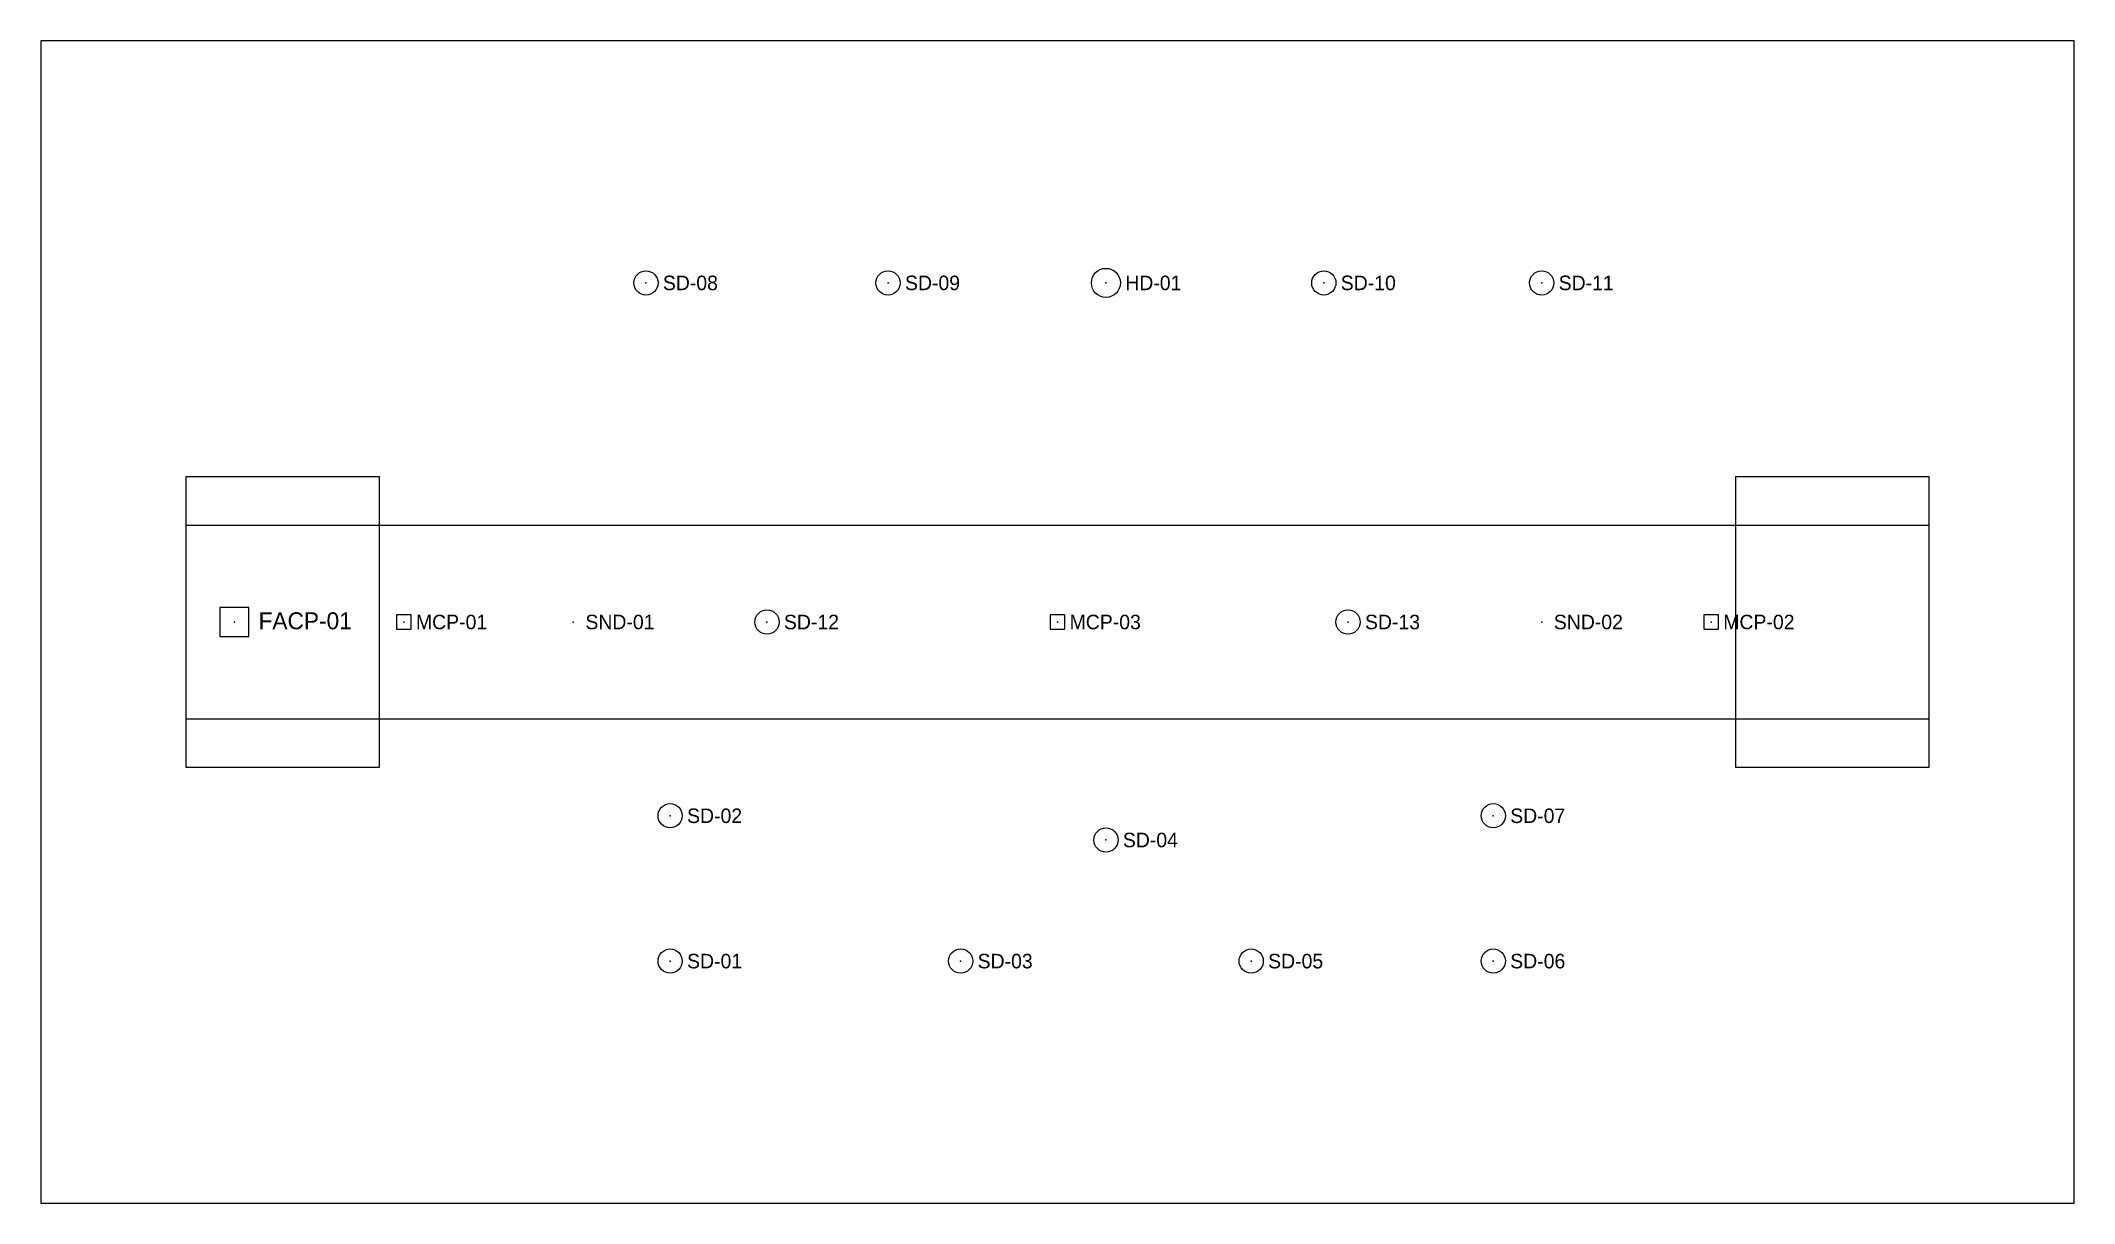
# Model space of a CAD drawing. Header units: metres. Extents: x 0 to 42000, y 0 to 24000.
import ezdxf

# ---------------------------------------------------------------- set-up
doc = ezdxf.new("R2010")
doc.units = ezdxf.units.M
for name, color, linetype in [('A-WALL-EXTR', 7, 'Continuous'), ('A-WALL-INTR', 8, 'Continuous'), ('FA-FACP', 3, 'Continuous'), ('FA-HEAT', 2, 'Continuous'), ('FA-MCP', 6, 'Continuous'), ('FA-SMOKE', 1, 'Continuous'), ('FA-SOUNDER', 4, 'Continuous'), ('FA-TEXT', 7, 'Continuous')]:
    doc.layers.add(name, color=color, linetype=linetype)

msp = doc.modelspace()

# ---------------------------------------------------------------- linework, layer by layer
at = {"layer": 'A-WALL-EXTR'}
msp.add_lwpolyline([(0, 0), (42000, 0), (42000, 24000), (0, 24000)], close=True, dxfattribs=at)
at = {"layer": 'A-WALL-INTR'}
for p, q in [((3000, 14000), (39000, 14000)), ((3000, 10000), (39000, 10000))]:
    msp.add_line(p, q, dxfattribs=at)
for points in [[(3000, 9000), (7000, 9000), (7000, 15000), (3000, 15000)], [(35000, 9000), (39000, 9000), (39000, 15000), (35000, 15000)]]:
    msp.add_lwpolyline(points, close=True, dxfattribs=at)
at = {"layer": 'FA-FACP'}
msp.add_lwpolyline([(3700, 11700), (4300, 11700), (4300, 12300), (3700, 12300)], close=True, dxfattribs=at)
msp.add_point((4000, 12000), dxfattribs=at)
at = {"layer": 'FA-HEAT'}
msp.add_circle((22000, 19000), 300, dxfattribs=at)
msp.add_point((22000, 19000), dxfattribs=at)
at = {"layer": 'FA-MCP'}
for points in [[(7350, 11850), (7650, 11850), (7650, 12150), (7350, 12150)], [(20850, 11850), (21150, 11850), (21150, 12150), (20850, 12150)], [(34350, 11850), (34650, 11850), (34650, 12150), (34350, 12150)]]:
    msp.add_lwpolyline(points, close=True, dxfattribs=at)
for p in [(7500, 12000), (21000, 12000), (34500, 12000)]:
    msp.add_point(p, dxfattribs=at)
at = {"layer": 'FA-SMOKE'}
for centre in [(12500, 19000), (17500, 19000), (26500, 19000), (31000, 19000), (15000, 12000), (27000, 12000), (13000, 8000), (30000, 8000), (22000, 7500), (13000, 5000), (19000, 5000), (25000, 5000), (30000, 5000)]:
    msp.add_circle(centre, 250, dxfattribs=at)
for p in [(12500, 19000), (17500, 19000), (26500, 19000), (31000, 19000), (15000, 12000), (27000, 12000), (13000, 8000), (30000, 8000), (22000, 7500), (13000, 5000), (19000, 5000), (25000, 5000), (30000, 5000)]:
    msp.add_point(p, dxfattribs=at)
at = {"layer": 'FA-SOUNDER'}
for p in [(11000, 12000), (31000, 12000)]:
    msp.add_point(p, dxfattribs=at)

# ---------------------------------------------------------------- texts
at = {"layer": 'FA-TEXT'}
for s, height, p in [('SD-08', 300, (12850, 18850)), ('SD-09', 300, (17850, 18850)), ('HD-01', 300, (22400, 18850)), ('SD-10', 300, (26850, 18850)), ('SD-11', 300, (31350, 18850)), ('FACP-01', 350, (4500, 11850)), ('MCP-01', 300, (7750, 11850)), ('SND-01', 300, (11250, 11850)), ('SD-12', 300, (15350, 11850)), ('MCP-03', 300, (21250, 11850)), ('SD-13', 300, (27350, 11850)), ('SND-02', 300, (31250, 11850)), ('MCP-02', 300, (34750, 11850)), ('SD-02', 300, (13350, 7850)), ('SD-07', 300, (30350, 7850)), ('SD-04', 300, (22350, 7350)), ('SD-01', 300, (13350, 4850)), ('SD-03', 300, (19350, 4850)), ('SD-05', 300, (25350, 4850)), ('SD-06', 300, (30350, 4850))]:
    msp.add_text(s, height=height, dxfattribs=at).set_placement(p)

doc.saveas('drawing.dxf')
